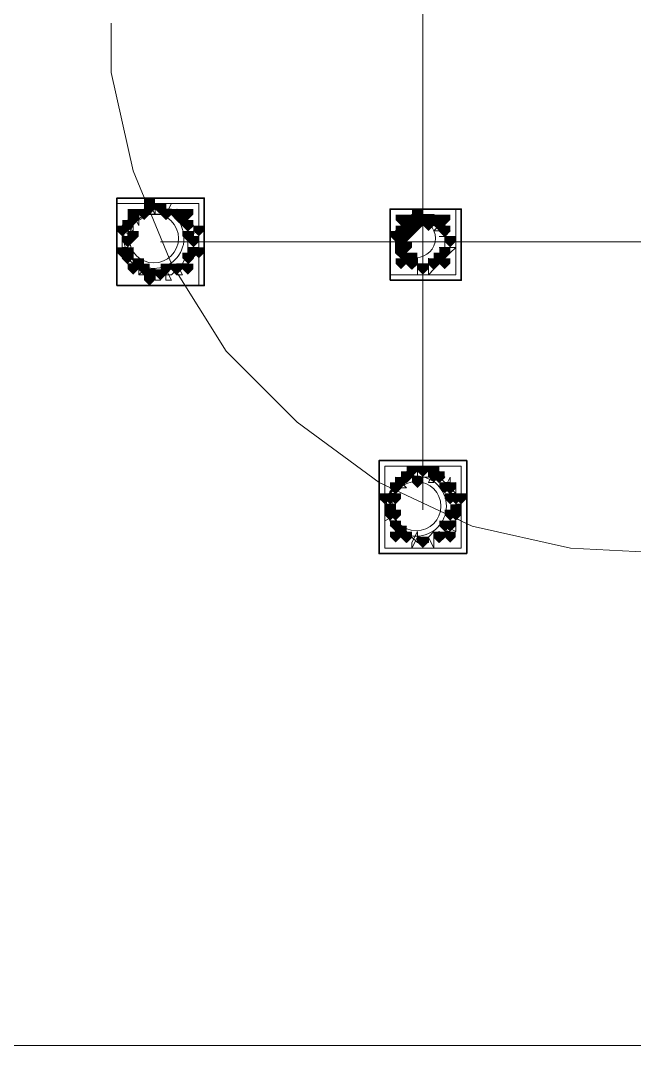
# Model space of a CAD drawing. Header units: millimetres. Extents: x 2315 to 4619, y 1334 to 1897.
# Drawn here: x 3549.03 to 3555.89, y 1530.21 to 1541.67 of the extents above; entities that cross this region are included whole.
import ezdxf

# ---------------------------------------------------------------- set-up
doc = ezdxf.new("R2010")
doc.units = ezdxf.units.MM
for name, color, linetype, true_color in [('PDF_10', 7, 'Continuous', 0x00b85c), ('PDF_AXIS', 7, 'Continuous', 0x00b85c), ('PDF_柱构件', 7, 'Continuous', 0x00b85c), ('PDF_转运站初步方案', 7, 'Continuous', 0x00b85c)]:
    doc.layers.add(name, color=color, linetype=linetype, true_color=true_color)
doc.layers.add('PDF_中心线层', color=1, linetype='Continuous')
doc.layers.add('PDF_粗实线层', color=7, linetype='Continuous')

msp = doc.modelspace()

# ---------------------------------------------------------------- hatches: boundary and pattern name
at = {"layer": 'PDF_10', "transparency": 33554559}
for points in [[(3550.594, 1539.62), (3550.533, 1539.62), (3550.533, 1539.558), (3550.594, 1539.497), (3550.655, 1539.558), (3550.655, 1539.62)], [(3550.594, 1539.62), (3550.533, 1539.62), (3550.533, 1539.558), (3550.594, 1539.497), (3550.655, 1539.558), (3550.655, 1539.62)], [(3550.594, 1539.62), (3550.533, 1539.62), (3550.533, 1539.558), (3550.594, 1539.497), (3550.655, 1539.558), (3550.655, 1539.62)], [(3550.411, 1539.558), (3550.35, 1539.558), (3550.35, 1539.497), (3550.411, 1539.436), (3550.472, 1539.497), (3550.472, 1539.558)], [(3550.411, 1539.558), (3550.35, 1539.558), (3550.35, 1539.497), (3550.411, 1539.436), (3550.472, 1539.497), (3550.472, 1539.558)], [(3550.777, 1539.558), (3550.716, 1539.558), (3550.716, 1539.497), (3550.777, 1539.436), (3550.839, 1539.497), (3550.839, 1539.558)], [(3550.777, 1539.558), (3550.716, 1539.558), (3550.716, 1539.497), (3550.777, 1539.436), (3550.839, 1539.497), (3550.839, 1539.558)], [(3550.777, 1539.558), (3550.716, 1539.558), (3550.716, 1539.497), (3550.777, 1539.436), (3550.839, 1539.497), (3550.839, 1539.558)], [(3553.404, 1539.497), (3553.343, 1539.497), (3553.343, 1539.436), (3553.404, 1539.375), (3553.465, 1539.436), (3553.465, 1539.497)], [(3553.404, 1539.497), (3553.343, 1539.497), (3553.343, 1539.436), (3553.404, 1539.375), (3553.465, 1539.436), (3553.465, 1539.497)], [(3553.526, 1539.497), (3553.465, 1539.497), (3553.465, 1539.436), (3553.526, 1539.375), (3553.587, 1539.436), (3553.587, 1539.497)], [(3553.526, 1539.497), (3553.465, 1539.497), (3553.465, 1539.436), (3553.526, 1539.375), (3553.587, 1539.436), (3553.587, 1539.497)], [(3553.648, 1539.497), (3553.587, 1539.497), (3553.587, 1539.436), (3553.648, 1539.375), (3553.709, 1539.436), (3553.709, 1539.497)], [(3553.648, 1539.497), (3553.587, 1539.497), (3553.587, 1539.436), (3553.648, 1539.375), (3553.709, 1539.436), (3553.709, 1539.497)], [(3550.228, 1539.436), (3550.167, 1539.436), (3550.167, 1539.375), (3550.228, 1539.314), (3550.289, 1539.375), (3550.289, 1539.436)], [(3550.228, 1539.436), (3550.167, 1539.436), (3550.167, 1539.375), (3550.228, 1539.314), (3550.289, 1539.375), (3550.289, 1539.436)], [(3550.9, 1539.436), (3550.839, 1539.436), (3550.839, 1539.375), (3550.9, 1539.314), (3550.961, 1539.375), (3550.961, 1539.436)], [(3550.9, 1539.436), (3550.839, 1539.436), (3550.839, 1539.375), (3550.9, 1539.314), (3550.961, 1539.375), (3550.961, 1539.436)], [(3550.9, 1539.436), (3550.839, 1539.436), (3550.839, 1539.375), (3550.9, 1539.314), (3550.961, 1539.375), (3550.961, 1539.436)], [(3553.282, 1539.375), (3553.221, 1539.375), (3553.221, 1539.314), (3553.282, 1539.253), (3553.343, 1539.314), (3553.343, 1539.375)], [(3553.282, 1539.375), (3553.221, 1539.375), (3553.221, 1539.314), (3553.282, 1539.253), (3553.343, 1539.314), (3553.343, 1539.375)], [(3553.77, 1539.375), (3553.709, 1539.375), (3553.709, 1539.314), (3553.77, 1539.253), (3553.831, 1539.314), (3553.831, 1539.375)], [(3553.77, 1539.375), (3553.709, 1539.375), (3553.709, 1539.314), (3553.77, 1539.253), (3553.831, 1539.314), (3553.831, 1539.375)], [(3553.77, 1539.375), (3553.709, 1539.375), (3553.709, 1539.314), (3553.77, 1539.253), (3553.831, 1539.314), (3553.831, 1539.375)], [(3550.228, 1539.253), (3550.167, 1539.253), (3550.167, 1539.192), (3550.228, 1539.131), (3550.289, 1539.192), (3550.289, 1539.253)], [(3550.228, 1539.253), (3550.167, 1539.253), (3550.167, 1539.192), (3550.228, 1539.131), (3550.289, 1539.192), (3550.289, 1539.253)], [(3550.961, 1539.253), (3550.9, 1539.253), (3550.9, 1539.192), (3550.961, 1539.131), (3551.022, 1539.192), (3551.022, 1539.253)], [(3550.961, 1539.253), (3550.9, 1539.253), (3550.9, 1539.192), (3550.961, 1539.131), (3551.022, 1539.192), (3551.022, 1539.253)], [(3553.282, 1539.253), (3553.221, 1539.253), (3553.221, 1539.192), (3553.282, 1539.131), (3553.343, 1539.192), (3553.343, 1539.253)], [(3553.282, 1539.253), (3553.221, 1539.253), (3553.221, 1539.192), (3553.282, 1539.131), (3553.343, 1539.192), (3553.343, 1539.253)], [(3553.831, 1539.253), (3553.77, 1539.253), (3553.77, 1539.192), (3553.831, 1539.131), (3553.893, 1539.192), (3553.893, 1539.253)], [(3553.831, 1539.253), (3553.77, 1539.253), (3553.77, 1539.192), (3553.831, 1539.131), (3553.893, 1539.192), (3553.893, 1539.253)], [(3553.282, 1539.131), (3553.221, 1539.131), (3553.221, 1539.07), (3553.282, 1539.009), (3553.343, 1539.07), (3553.343, 1539.131)], [(3553.282, 1539.131), (3553.221, 1539.131), (3553.221, 1539.07), (3553.282, 1539.009), (3553.343, 1539.07), (3553.343, 1539.131)], [(3553.77, 1539.131), (3553.709, 1539.131), (3553.709, 1539.07), (3553.77, 1539.009), (3553.831, 1539.07), (3553.831, 1539.131)], [(3553.77, 1539.131), (3553.709, 1539.131), (3553.709, 1539.07), (3553.77, 1539.009), (3553.831, 1539.07), (3553.831, 1539.131)], [(3550.228, 1539.07), (3550.167, 1539.07), (3550.167, 1539.009), (3550.228, 1538.948), (3550.289, 1539.009), (3550.289, 1539.07)], [(3550.228, 1539.07), (3550.167, 1539.07), (3550.167, 1539.009), (3550.228, 1538.948), (3550.289, 1539.009), (3550.289, 1539.07)], [(3550.9, 1539.07), (3550.839, 1539.07), (3550.839, 1539.009), (3550.9, 1538.948), (3550.961, 1539.009), (3550.961, 1539.07)], [(3550.9, 1539.07), (3550.839, 1539.07), (3550.839, 1539.009), (3550.9, 1538.948), (3550.961, 1539.009), (3550.961, 1539.07)], [(3550.9, 1539.07), (3550.839, 1539.07), (3550.839, 1539.009), (3550.9, 1538.948), (3550.961, 1539.009), (3550.961, 1539.07)], [(3550.411, 1538.948), (3550.35, 1538.948), (3550.35, 1538.887), (3550.411, 1538.825), (3550.472, 1538.887), (3550.472, 1538.948)], [(3550.411, 1538.948), (3550.35, 1538.948), (3550.35, 1538.887), (3550.411, 1538.825), (3550.472, 1538.887), (3550.472, 1538.948)], [(3550.777, 1538.948), (3550.716, 1538.948), (3550.716, 1538.887), (3550.777, 1538.825), (3550.839, 1538.887), (3550.839, 1538.948)], [(3550.777, 1538.948), (3550.716, 1538.948), (3550.716, 1538.887), (3550.777, 1538.825), (3550.839, 1538.887), (3550.839, 1538.948)], [(3553.404, 1539.009), (3553.343, 1539.009), (3553.343, 1538.948), (3553.404, 1538.887), (3553.465, 1538.948), (3553.465, 1539.009)], [(3553.404, 1539.009), (3553.343, 1539.009), (3553.343, 1538.948), (3553.404, 1538.887), (3553.465, 1538.948), (3553.465, 1539.009)], [(3553.404, 1539.009), (3553.343, 1539.009), (3553.343, 1538.948), (3553.404, 1538.887), (3553.465, 1538.948), (3553.465, 1539.009)], [(3553.526, 1538.948), (3553.465, 1538.948), (3553.465, 1538.887), (3553.526, 1538.825), (3553.587, 1538.887), (3553.587, 1538.948)], [(3553.526, 1538.948), (3553.465, 1538.948), (3553.465, 1538.887), (3553.526, 1538.825), (3553.587, 1538.887), (3553.587, 1538.948)], [(3553.648, 1539.009), (3553.587, 1539.009), (3553.587, 1538.948), (3553.648, 1538.887), (3553.709, 1538.948), (3553.709, 1539.009)], [(3553.648, 1539.009), (3553.587, 1539.009), (3553.587, 1538.948), (3553.648, 1538.887), (3553.709, 1538.948), (3553.709, 1539.009)], [(3550.594, 1538.887), (3550.533, 1538.887), (3550.533, 1538.825), (3550.594, 1538.764), (3550.655, 1538.825), (3550.655, 1538.887)], [(3550.594, 1538.887), (3550.533, 1538.887), (3550.533, 1538.825), (3550.594, 1538.764), (3550.655, 1538.825), (3550.655, 1538.887)], [(3553.343, 1536.627), (3553.282, 1536.627), (3553.282, 1536.565), (3553.343, 1536.504), (3553.404, 1536.565), (3553.404, 1536.627)], [(3553.343, 1536.627), (3553.282, 1536.627), (3553.282, 1536.565), (3553.343, 1536.504), (3553.404, 1536.565), (3553.404, 1536.627)], [(3553.526, 1536.688), (3553.465, 1536.688), (3553.465, 1536.627), (3553.526, 1536.565), (3553.587, 1536.627), (3553.587, 1536.688)], [(3553.526, 1536.688), (3553.465, 1536.688), (3553.465, 1536.627), (3553.526, 1536.565), (3553.587, 1536.627), (3553.587, 1536.688)], [(3553.709, 1536.627), (3553.648, 1536.627), (3553.648, 1536.565), (3553.709, 1536.504), (3553.77, 1536.565), (3553.77, 1536.627)], [(3553.709, 1536.627), (3553.648, 1536.627), (3553.648, 1536.565), (3553.709, 1536.504), (3553.77, 1536.565), (3553.77, 1536.627)], [(3553.221, 1536.504), (3553.16, 1536.504), (3553.16, 1536.443), (3553.221, 1536.382), (3553.282, 1536.443), (3553.282, 1536.504)], [(3553.221, 1536.504), (3553.16, 1536.504), (3553.16, 1536.443), (3553.221, 1536.382), (3553.282, 1536.443), (3553.282, 1536.504)], [(3553.831, 1536.504), (3553.77, 1536.504), (3553.77, 1536.443), (3553.831, 1536.382), (3553.893, 1536.443), (3553.893, 1536.504)], [(3553.831, 1536.504), (3553.77, 1536.504), (3553.77, 1536.443), (3553.831, 1536.382), (3553.893, 1536.443), (3553.893, 1536.504)], [(3553.16, 1536.26), (3553.099, 1536.26), (3553.099, 1536.199), (3553.16, 1536.138), (3553.221, 1536.199), (3553.221, 1536.26)], [(3553.16, 1536.26), (3553.099, 1536.26), (3553.099, 1536.199), (3553.16, 1536.138), (3553.221, 1536.199), (3553.221, 1536.26)], [(3553.16, 1536.26), (3553.099, 1536.26), (3553.099, 1536.199), (3553.16, 1536.138), (3553.221, 1536.199), (3553.221, 1536.26)], [(3553.893, 1536.26), (3553.831, 1536.26), (3553.831, 1536.199), (3553.893, 1536.138), (3553.954, 1536.199), (3553.954, 1536.26)], [(3553.893, 1536.26), (3553.831, 1536.26), (3553.831, 1536.199), (3553.893, 1536.138), (3553.954, 1536.199), (3553.954, 1536.26)], [(3553.221, 1536.077), (3553.16, 1536.077), (3553.16, 1536.016), (3553.221, 1535.955), (3553.282, 1536.016), (3553.282, 1536.077)], [(3553.221, 1536.077), (3553.16, 1536.077), (3553.16, 1536.016), (3553.221, 1535.955), (3553.282, 1536.016), (3553.282, 1536.077)], [(3553.831, 1536.077), (3553.77, 1536.077), (3553.77, 1536.016), (3553.831, 1535.955), (3553.893, 1536.016), (3553.893, 1536.077)], [(3553.831, 1536.077), (3553.77, 1536.077), (3553.77, 1536.016), (3553.831, 1535.955), (3553.893, 1536.016), (3553.893, 1536.077)], [(3553.343, 1535.955), (3553.282, 1535.955), (3553.282, 1535.894), (3553.343, 1535.832), (3553.404, 1535.894), (3553.404, 1535.955)], [(3553.343, 1535.955), (3553.282, 1535.955), (3553.282, 1535.894), (3553.343, 1535.832), (3553.404, 1535.894), (3553.404, 1535.955)], [(3553.343, 1535.955), (3553.282, 1535.955), (3553.282, 1535.894), (3553.343, 1535.832), (3553.404, 1535.894), (3553.404, 1535.955)], [(3553.709, 1535.955), (3553.648, 1535.955), (3553.648, 1535.894), (3553.709, 1535.832), (3553.77, 1535.894), (3553.77, 1535.955)], [(3553.709, 1535.955), (3553.648, 1535.955), (3553.648, 1535.894), (3553.709, 1535.832), (3553.77, 1535.894), (3553.77, 1535.955)], [(3553.709, 1535.955), (3553.648, 1535.955), (3553.648, 1535.894), (3553.709, 1535.832), (3553.77, 1535.894), (3553.77, 1535.955)], [(3553.526, 1535.894), (3553.465, 1535.894), (3553.465, 1535.832), (3553.526, 1535.771), (3553.587, 1535.832), (3553.587, 1535.894)], [(3553.526, 1535.894), (3553.465, 1535.894), (3553.465, 1535.832), (3553.526, 1535.771), (3553.587, 1535.832), (3553.587, 1535.894)]]:
    msp.add_hatch(color=256, dxfattribs=at).paths.add_polyline_path(points)
at = {"layer": 'PDF_柱构件', "transparency": 33554559}
for points in [[(3550.472, 1539.681), (3550.411, 1539.681), (3550.411, 1539.62), (3550.472, 1539.558), (3550.533, 1539.62), (3550.533, 1539.681)], [(3550.472, 1539.62), (3550.411, 1539.62), (3550.411, 1539.558), (3550.472, 1539.497), (3550.533, 1539.558), (3550.533, 1539.62)], [(3550.289, 1539.558), (3550.228, 1539.558), (3550.228, 1539.497), (3550.289, 1539.436), (3550.35, 1539.497), (3550.35, 1539.558)], [(3550.289, 1539.497), (3550.228, 1539.497), (3550.228, 1539.436), (3550.289, 1539.375), (3550.35, 1539.436), (3550.35, 1539.497)], [(3550.655, 1539.558), (3550.594, 1539.558), (3550.594, 1539.497), (3550.655, 1539.436), (3550.716, 1539.497), (3550.716, 1539.558)], [(3550.839, 1539.497), (3550.777, 1539.497), (3550.777, 1539.436), (3550.839, 1539.375), (3550.9, 1539.436), (3550.9, 1539.497)], [(3550.9, 1539.558), (3550.839, 1539.558), (3550.839, 1539.497), (3550.9, 1539.436), (3550.961, 1539.497), (3550.961, 1539.558)], [(3553.282, 1539.497), (3553.221, 1539.497), (3553.221, 1539.436), (3553.282, 1539.375), (3553.343, 1539.436), (3553.343, 1539.497)], [(3553.465, 1539.558), (3553.404, 1539.558), (3553.404, 1539.497), (3553.465, 1539.436), (3553.526, 1539.497), (3553.526, 1539.558)], [(3553.465, 1539.497), (3553.404, 1539.497), (3553.404, 1539.436), (3553.465, 1539.375), (3553.526, 1539.436), (3553.526, 1539.497)], [(3553.587, 1539.497), (3553.526, 1539.497), (3553.526, 1539.436), (3553.587, 1539.375), (3553.648, 1539.436), (3553.648, 1539.497)], [(3553.77, 1539.497), (3553.709, 1539.497), (3553.709, 1539.436), (3553.77, 1539.375), (3553.831, 1539.436), (3553.831, 1539.497)], [(3550.167, 1539.375), (3550.106, 1539.375), (3550.106, 1539.314), (3550.167, 1539.253), (3550.228, 1539.314), (3550.228, 1539.375)], [(3551.022, 1539.375), (3550.961, 1539.375), (3550.961, 1539.314), (3551.022, 1539.253), (3551.083, 1539.314), (3551.083, 1539.375)], [(3553.343, 1539.436), (3553.282, 1539.436), (3553.282, 1539.375), (3553.343, 1539.314), (3553.404, 1539.375), (3553.404, 1539.436)], [(3553.404, 1539.375), (3553.343, 1539.375), (3553.343, 1539.314), (3553.404, 1539.253), (3553.465, 1539.314), (3553.465, 1539.375)], [(3553.465, 1539.436), (3553.404, 1539.436), (3553.404, 1539.375), (3553.465, 1539.314), (3553.526, 1539.375), (3553.526, 1539.436)], [(3553.587, 1539.436), (3553.526, 1539.436), (3553.526, 1539.375), (3553.587, 1539.314), (3553.648, 1539.375), (3553.648, 1539.436)], [(3553.709, 1539.436), (3553.648, 1539.436), (3553.648, 1539.375), (3553.709, 1539.314), (3553.77, 1539.375), (3553.77, 1539.436)], [(3550.289, 1539.314), (3550.228, 1539.314), (3550.228, 1539.253), (3550.289, 1539.192), (3550.35, 1539.253), (3550.35, 1539.314)], [(3550.9, 1539.314), (3550.839, 1539.314), (3550.839, 1539.253), (3550.9, 1539.192), (3550.961, 1539.253), (3550.961, 1539.314)], [(3553.221, 1539.314), (3553.16, 1539.314), (3553.16, 1539.253), (3553.221, 1539.192), (3553.282, 1539.253), (3553.282, 1539.314)], [(3553.282, 1539.314), (3553.221, 1539.314), (3553.221, 1539.253), (3553.282, 1539.192), (3553.343, 1539.253), (3553.343, 1539.314)], [(3553.343, 1539.314), (3553.282, 1539.314), (3553.282, 1539.253), (3553.343, 1539.192), (3553.404, 1539.253), (3553.404, 1539.314)], [(3550.167, 1539.131), (3550.106, 1539.131), (3550.106, 1539.07), (3550.167, 1539.009), (3550.228, 1539.07), (3550.228, 1539.131)], [(3550.228, 1539.131), (3550.167, 1539.131), (3550.167, 1539.07), (3550.228, 1539.009), (3550.289, 1539.07), (3550.289, 1539.131)], [(3550.961, 1539.131), (3550.9, 1539.131), (3550.9, 1539.07), (3550.961, 1539.009), (3551.022, 1539.07), (3551.022, 1539.131)], [(3551.022, 1539.131), (3550.961, 1539.131), (3550.961, 1539.07), (3551.022, 1539.009), (3551.083, 1539.07), (3551.083, 1539.131)], [(3553.282, 1539.192), (3553.221, 1539.192), (3553.221, 1539.131), (3553.282, 1539.07), (3553.343, 1539.131), (3553.343, 1539.192)], [(3553.343, 1539.192), (3553.282, 1539.192), (3553.282, 1539.131), (3553.343, 1539.07), (3553.404, 1539.131), (3553.404, 1539.192)], [(3553.343, 1539.07), (3553.282, 1539.07), (3553.282, 1539.009), (3553.343, 1538.948), (3553.404, 1539.009), (3553.404, 1539.07)], [(3553.404, 1539.07), (3553.343, 1539.07), (3553.343, 1539.009), (3553.404, 1538.948), (3553.465, 1539.009), (3553.465, 1539.07)], [(3553.709, 1539.07), (3553.648, 1539.07), (3553.648, 1539.009), (3553.709, 1538.948), (3553.77, 1539.009), (3553.77, 1539.07)], [(3550.289, 1538.948), (3550.228, 1538.948), (3550.228, 1538.887), (3550.289, 1538.825), (3550.35, 1538.887), (3550.35, 1538.948)], [(3550.35, 1539.009), (3550.289, 1539.009), (3550.289, 1538.948), (3550.35, 1538.887), (3550.411, 1538.948), (3550.411, 1539.009)], [(3550.655, 1538.948), (3550.594, 1538.948), (3550.594, 1538.887), (3550.655, 1538.825), (3550.716, 1538.887), (3550.716, 1538.948)], [(3550.9, 1538.948), (3550.839, 1538.948), (3550.839, 1538.887), (3550.9, 1538.825), (3550.961, 1538.887), (3550.961, 1538.948)], [(3553.282, 1539.009), (3553.221, 1539.009), (3553.221, 1538.948), (3553.282, 1538.887), (3553.343, 1538.948), (3553.343, 1539.009)], [(3553.77, 1539.009), (3553.709, 1539.009), (3553.709, 1538.948), (3553.77, 1538.887), (3553.831, 1538.948), (3553.831, 1539.009)], [(3550.472, 1538.887), (3550.411, 1538.887), (3550.411, 1538.825), (3550.472, 1538.764), (3550.533, 1538.825), (3550.533, 1538.887)], [(3550.472, 1538.825), (3550.411, 1538.825), (3550.411, 1538.764), (3550.472, 1538.703), (3550.533, 1538.764), (3550.533, 1538.825)], [(3553.404, 1536.688), (3553.343, 1536.688), (3553.343, 1536.627), (3553.404, 1536.565), (3553.465, 1536.627), (3553.465, 1536.688)], [(3553.648, 1536.688), (3553.587, 1536.688), (3553.587, 1536.627), (3553.648, 1536.565), (3553.709, 1536.627), (3553.709, 1536.688)], [(3553.648, 1536.627), (3553.587, 1536.627), (3553.587, 1536.565), (3553.648, 1536.504), (3553.709, 1536.565), (3553.709, 1536.627)], [(3553.282, 1536.565), (3553.221, 1536.565), (3553.221, 1536.504), (3553.282, 1536.443), (3553.343, 1536.504), (3553.343, 1536.565)], [(3553.465, 1536.565), (3553.404, 1536.565), (3553.404, 1536.504), (3553.465, 1536.443), (3553.526, 1536.504), (3553.526, 1536.565)], [(3553.77, 1536.504), (3553.709, 1536.504), (3553.709, 1536.443), (3553.77, 1536.382), (3553.831, 1536.443), (3553.831, 1536.504)], [(3553.099, 1536.382), (3553.037, 1536.382), (3553.037, 1536.321), (3553.099, 1536.26), (3553.16, 1536.321), (3553.16, 1536.382)], [(3553.16, 1536.382), (3553.099, 1536.382), (3553.099, 1536.321), (3553.16, 1536.26), (3553.221, 1536.321), (3553.221, 1536.382)], [(3553.221, 1536.382), (3553.16, 1536.382), (3553.16, 1536.321), (3553.221, 1536.26), (3553.282, 1536.321), (3553.282, 1536.382)], [(3553.831, 1536.382), (3553.77, 1536.382), (3553.77, 1536.321), (3553.831, 1536.26), (3553.893, 1536.321), (3553.893, 1536.382)], [(3553.893, 1536.382), (3553.831, 1536.382), (3553.831, 1536.321), (3553.893, 1536.26), (3553.954, 1536.321), (3553.954, 1536.382)], [(3553.954, 1536.382), (3553.893, 1536.382), (3553.893, 1536.321), (3553.954, 1536.26), (3554.015, 1536.321), (3554.015, 1536.382)], [(3553.16, 1536.199), (3553.099, 1536.199), (3553.099, 1536.138), (3553.16, 1536.077), (3553.221, 1536.138), (3553.221, 1536.199)], [(3553.221, 1536.199), (3553.16, 1536.199), (3553.16, 1536.138), (3553.221, 1536.077), (3553.282, 1536.138), (3553.282, 1536.199)], [(3553.831, 1536.199), (3553.77, 1536.199), (3553.77, 1536.138), (3553.831, 1536.077), (3553.893, 1536.138), (3553.893, 1536.199)], [(3553.893, 1536.199), (3553.831, 1536.199), (3553.831, 1536.138), (3553.893, 1536.077), (3553.954, 1536.138), (3553.954, 1536.199)], [(3553.77, 1536.077), (3553.709, 1536.077), (3553.709, 1536.016), (3553.77, 1535.955), (3553.831, 1536.016), (3553.831, 1536.077)], [(3553.221, 1535.955), (3553.16, 1535.955), (3553.16, 1535.894), (3553.221, 1535.832), (3553.282, 1535.894), (3553.282, 1535.955)], [(3553.282, 1536.016), (3553.221, 1536.016), (3553.221, 1535.955), (3553.282, 1535.894), (3553.343, 1535.955), (3553.343, 1536.016)], [(3553.831, 1535.955), (3553.77, 1535.955), (3553.77, 1535.894), (3553.831, 1535.832), (3553.893, 1535.894), (3553.893, 1535.955)]]:
    msp.add_hatch(color=256, dxfattribs=at).paths.add_polyline_path(points)
at = {"layer": 'PDF_转运站初步方案', "transparency": 33554559}
for points in [[(3550.594, 1539.62), (3550.533, 1539.62), (3550.533, 1539.558), (3550.594, 1539.497), (3550.655, 1539.558), (3550.655, 1539.62)], [(3550.594, 1539.62), (3550.533, 1539.62), (3550.533, 1539.558), (3550.594, 1539.497), (3550.655, 1539.558), (3550.655, 1539.62)], [(3550.411, 1539.558), (3550.35, 1539.558), (3550.35, 1539.497), (3550.411, 1539.436), (3550.472, 1539.497), (3550.472, 1539.558)], [(3550.411, 1539.558), (3550.35, 1539.558), (3550.35, 1539.497), (3550.411, 1539.436), (3550.472, 1539.497), (3550.472, 1539.558)], [(3550.777, 1539.558), (3550.716, 1539.558), (3550.716, 1539.497), (3550.777, 1539.436), (3550.839, 1539.497), (3550.839, 1539.558)], [(3550.777, 1539.558), (3550.716, 1539.558), (3550.716, 1539.497), (3550.777, 1539.436), (3550.839, 1539.497), (3550.839, 1539.558)], [(3553.404, 1539.497), (3553.343, 1539.497), (3553.343, 1539.436), (3553.404, 1539.375), (3553.465, 1539.436), (3553.465, 1539.497)], [(3553.404, 1539.497), (3553.343, 1539.497), (3553.343, 1539.436), (3553.404, 1539.375), (3553.465, 1539.436), (3553.465, 1539.497)], [(3553.526, 1539.497), (3553.465, 1539.497), (3553.465, 1539.436), (3553.526, 1539.375), (3553.587, 1539.436), (3553.587, 1539.497)], [(3553.526, 1539.497), (3553.465, 1539.497), (3553.465, 1539.436), (3553.526, 1539.375), (3553.587, 1539.436), (3553.587, 1539.497)], [(3553.648, 1539.497), (3553.587, 1539.497), (3553.587, 1539.436), (3553.648, 1539.375), (3553.709, 1539.436), (3553.709, 1539.497)], [(3553.648, 1539.497), (3553.587, 1539.497), (3553.587, 1539.436), (3553.648, 1539.375), (3553.709, 1539.436), (3553.709, 1539.497)], [(3550.228, 1539.436), (3550.167, 1539.436), (3550.167, 1539.375), (3550.228, 1539.314), (3550.289, 1539.375), (3550.289, 1539.436)], [(3550.228, 1539.436), (3550.167, 1539.436), (3550.167, 1539.375), (3550.228, 1539.314), (3550.289, 1539.375), (3550.289, 1539.436)], [(3550.9, 1539.436), (3550.839, 1539.436), (3550.839, 1539.375), (3550.9, 1539.314), (3550.961, 1539.375), (3550.961, 1539.436)], [(3550.9, 1539.436), (3550.839, 1539.436), (3550.839, 1539.375), (3550.9, 1539.314), (3550.961, 1539.375), (3550.961, 1539.436)], [(3553.282, 1539.375), (3553.221, 1539.375), (3553.221, 1539.314), (3553.282, 1539.253), (3553.343, 1539.314), (3553.343, 1539.375)], [(3553.282, 1539.375), (3553.221, 1539.375), (3553.221, 1539.314), (3553.282, 1539.253), (3553.343, 1539.314), (3553.343, 1539.375)], [(3553.77, 1539.375), (3553.709, 1539.375), (3553.709, 1539.314), (3553.77, 1539.253), (3553.831, 1539.314), (3553.831, 1539.375)], [(3553.77, 1539.375), (3553.709, 1539.375), (3553.709, 1539.314), (3553.77, 1539.253), (3553.831, 1539.314), (3553.831, 1539.375)], [(3550.228, 1539.253), (3550.167, 1539.253), (3550.167, 1539.192), (3550.228, 1539.131), (3550.289, 1539.192), (3550.289, 1539.253)], [(3550.228, 1539.253), (3550.167, 1539.253), (3550.167, 1539.192), (3550.228, 1539.131), (3550.289, 1539.192), (3550.289, 1539.253)], [(3550.961, 1539.253), (3550.9, 1539.253), (3550.9, 1539.192), (3550.961, 1539.131), (3551.022, 1539.192), (3551.022, 1539.253)], [(3550.961, 1539.253), (3550.9, 1539.253), (3550.9, 1539.192), (3550.961, 1539.131), (3551.022, 1539.192), (3551.022, 1539.253)], [(3553.282, 1539.253), (3553.221, 1539.253), (3553.221, 1539.192), (3553.282, 1539.131), (3553.343, 1539.192), (3553.343, 1539.253)], [(3553.282, 1539.253), (3553.221, 1539.253), (3553.221, 1539.192), (3553.282, 1539.131), (3553.343, 1539.192), (3553.343, 1539.253)], [(3553.831, 1539.253), (3553.77, 1539.253), (3553.77, 1539.192), (3553.831, 1539.131), (3553.893, 1539.192), (3553.893, 1539.253)], [(3553.831, 1539.253), (3553.77, 1539.253), (3553.77, 1539.192), (3553.831, 1539.131), (3553.893, 1539.192), (3553.893, 1539.253)], [(3553.282, 1539.131), (3553.221, 1539.131), (3553.221, 1539.07), (3553.282, 1539.009), (3553.343, 1539.07), (3553.343, 1539.131)], [(3553.282, 1539.131), (3553.221, 1539.131), (3553.221, 1539.07), (3553.282, 1539.009), (3553.343, 1539.07), (3553.343, 1539.131)], [(3553.77, 1539.131), (3553.709, 1539.131), (3553.709, 1539.07), (3553.77, 1539.009), (3553.831, 1539.07), (3553.831, 1539.131)], [(3553.77, 1539.131), (3553.709, 1539.131), (3553.709, 1539.07), (3553.77, 1539.009), (3553.831, 1539.07), (3553.831, 1539.131)], [(3550.228, 1539.07), (3550.167, 1539.07), (3550.167, 1539.009), (3550.228, 1538.948), (3550.289, 1539.009), (3550.289, 1539.07)], [(3550.228, 1539.07), (3550.167, 1539.07), (3550.167, 1539.009), (3550.228, 1538.948), (3550.289, 1539.009), (3550.289, 1539.07)], [(3550.9, 1539.07), (3550.839, 1539.07), (3550.839, 1539.009), (3550.9, 1538.948), (3550.961, 1539.009), (3550.961, 1539.07)], [(3550.9, 1539.07), (3550.839, 1539.07), (3550.839, 1539.009), (3550.9, 1538.948), (3550.961, 1539.009), (3550.961, 1539.07)], [(3550.411, 1538.948), (3550.35, 1538.948), (3550.35, 1538.887), (3550.411, 1538.825), (3550.472, 1538.887), (3550.472, 1538.948)], [(3550.411, 1538.948), (3550.35, 1538.948), (3550.35, 1538.887), (3550.411, 1538.825), (3550.472, 1538.887), (3550.472, 1538.948)], [(3550.777, 1538.948), (3550.716, 1538.948), (3550.716, 1538.887), (3550.777, 1538.825), (3550.839, 1538.887), (3550.839, 1538.948)], [(3550.777, 1538.948), (3550.716, 1538.948), (3550.716, 1538.887), (3550.777, 1538.825), (3550.839, 1538.887), (3550.839, 1538.948)], [(3553.404, 1539.009), (3553.343, 1539.009), (3553.343, 1538.948), (3553.404, 1538.887), (3553.465, 1538.948), (3553.465, 1539.009)], [(3553.404, 1539.009), (3553.343, 1539.009), (3553.343, 1538.948), (3553.404, 1538.887), (3553.465, 1538.948), (3553.465, 1539.009)], [(3553.526, 1538.948), (3553.465, 1538.948), (3553.465, 1538.887), (3553.526, 1538.825), (3553.587, 1538.887), (3553.587, 1538.948)], [(3553.526, 1538.948), (3553.465, 1538.948), (3553.465, 1538.887), (3553.526, 1538.825), (3553.587, 1538.887), (3553.587, 1538.948)], [(3553.648, 1539.009), (3553.587, 1539.009), (3553.587, 1538.948), (3553.648, 1538.887), (3553.709, 1538.948), (3553.709, 1539.009)], [(3553.648, 1539.009), (3553.587, 1539.009), (3553.587, 1538.948), (3553.648, 1538.887), (3553.709, 1538.948), (3553.709, 1539.009)], [(3550.594, 1538.887), (3550.533, 1538.887), (3550.533, 1538.825), (3550.594, 1538.764), (3550.655, 1538.825), (3550.655, 1538.887)], [(3550.594, 1538.887), (3550.533, 1538.887), (3550.533, 1538.825), (3550.594, 1538.764), (3550.655, 1538.825), (3550.655, 1538.887)], [(3553.343, 1536.627), (3553.282, 1536.627), (3553.282, 1536.565), (3553.343, 1536.504), (3553.404, 1536.565), (3553.404, 1536.627)], [(3553.343, 1536.627), (3553.282, 1536.627), (3553.282, 1536.565), (3553.343, 1536.504), (3553.404, 1536.565), (3553.404, 1536.627)], [(3553.526, 1536.688), (3553.465, 1536.688), (3553.465, 1536.627), (3553.526, 1536.565), (3553.587, 1536.627), (3553.587, 1536.688)], [(3553.526, 1536.688), (3553.465, 1536.688), (3553.465, 1536.627), (3553.526, 1536.565), (3553.587, 1536.627), (3553.587, 1536.688)], [(3553.709, 1536.627), (3553.648, 1536.627), (3553.648, 1536.565), (3553.709, 1536.504), (3553.77, 1536.565), (3553.77, 1536.627)], [(3553.709, 1536.627), (3553.648, 1536.627), (3553.648, 1536.565), (3553.709, 1536.504), (3553.77, 1536.565), (3553.77, 1536.627)], [(3553.221, 1536.504), (3553.16, 1536.504), (3553.16, 1536.443), (3553.221, 1536.382), (3553.282, 1536.443), (3553.282, 1536.504)], [(3553.221, 1536.504), (3553.16, 1536.504), (3553.16, 1536.443), (3553.221, 1536.382), (3553.282, 1536.443), (3553.282, 1536.504)], [(3553.831, 1536.504), (3553.77, 1536.504), (3553.77, 1536.443), (3553.831, 1536.382), (3553.893, 1536.443), (3553.893, 1536.504)], [(3553.831, 1536.504), (3553.77, 1536.504), (3553.77, 1536.443), (3553.831, 1536.382), (3553.893, 1536.443), (3553.893, 1536.504)], [(3553.16, 1536.26), (3553.099, 1536.26), (3553.099, 1536.199), (3553.16, 1536.138), (3553.221, 1536.199), (3553.221, 1536.26)], [(3553.16, 1536.26), (3553.099, 1536.26), (3553.099, 1536.199), (3553.16, 1536.138), (3553.221, 1536.199), (3553.221, 1536.26)], [(3553.893, 1536.26), (3553.831, 1536.26), (3553.831, 1536.199), (3553.893, 1536.138), (3553.954, 1536.199), (3553.954, 1536.26)], [(3553.893, 1536.26), (3553.831, 1536.26), (3553.831, 1536.199), (3553.893, 1536.138), (3553.954, 1536.199), (3553.954, 1536.26)], [(3553.221, 1536.077), (3553.16, 1536.077), (3553.16, 1536.016), (3553.221, 1535.955), (3553.282, 1536.016), (3553.282, 1536.077)], [(3553.221, 1536.077), (3553.16, 1536.077), (3553.16, 1536.016), (3553.221, 1535.955), (3553.282, 1536.016), (3553.282, 1536.077)], [(3553.831, 1536.077), (3553.77, 1536.077), (3553.77, 1536.016), (3553.831, 1535.955), (3553.893, 1536.016), (3553.893, 1536.077)], [(3553.831, 1536.077), (3553.77, 1536.077), (3553.77, 1536.016), (3553.831, 1535.955), (3553.893, 1536.016), (3553.893, 1536.077)], [(3553.343, 1535.955), (3553.282, 1535.955), (3553.282, 1535.894), (3553.343, 1535.832), (3553.404, 1535.894), (3553.404, 1535.955)], [(3553.343, 1535.955), (3553.282, 1535.955), (3553.282, 1535.894), (3553.343, 1535.832), (3553.404, 1535.894), (3553.404, 1535.955)], [(3553.709, 1535.955), (3553.648, 1535.955), (3553.648, 1535.894), (3553.709, 1535.832), (3553.77, 1535.894), (3553.77, 1535.955)], [(3553.709, 1535.955), (3553.648, 1535.955), (3553.648, 1535.894), (3553.709, 1535.832), (3553.77, 1535.894), (3553.77, 1535.955)], [(3553.526, 1535.894), (3553.465, 1535.894), (3553.465, 1535.832), (3553.526, 1535.771), (3553.587, 1535.832), (3553.587, 1535.894)], [(3553.526, 1535.894), (3553.465, 1535.894), (3553.465, 1535.832), (3553.526, 1535.771), (3553.587, 1535.832), (3553.587, 1535.894)]]:
    msp.add_hatch(color=256, dxfattribs=at).paths.add_polyline_path(points)

# ---------------------------------------------------------------- linework, layer by layer
at = {"layer": 'PDF_10', "lineweight": 18}
for points in [[(3550.35, 1539.497), (3550.411, 1539.497), (3550.35, 1539.497)], [(3550.594, 1539.558), (3550.533, 1539.558)], [(3550.777, 1539.497), (3550.716, 1539.497)], [(3553.587, 1539.436), (3553.526, 1539.436), (3553.526, 1539.497)], [(3550.228, 1539.375), (3550.289, 1539.375), (3550.228, 1539.314)], [(3550.9, 1539.314), (3550.9, 1539.375)], [(3553.404, 1539.375), (3553.404, 1539.436), (3553.343, 1539.375), (3553.282, 1539.314), (3553.343, 1539.314)], [(3553.709, 1539.375), (3553.648, 1539.436)], [(3553.648, 1539.375), (3553.709, 1539.436)], [(3553.77, 1539.314), (3553.77, 1539.375)], [(3550.167, 1539.192), (3550.228, 1539.192), (3550.228, 1539.131)], [(3550.961, 1539.131), (3550.961, 1539.192), (3550.9, 1539.192)], [(3553.221, 1539.192), (3553.282, 1539.192), (3553.282, 1539.131)], [(3553.831, 1539.131), (3553.831, 1539.192), (3553.77, 1539.192)], [(3553.282, 1539.07), (3553.343, 1539.009)], [(3553.343, 1539.07), (3553.282, 1539.009)], [(3553.77, 1539.009), (3553.77, 1539.07), (3553.77, 1539.009)], [(3550.289, 1539.009), (3550.228, 1539.009), (3550.289, 1538.948)], [(3550.9, 1538.948), (3550.9, 1539.009)], [(3553.343, 1538.948), (3553.404, 1538.948)], [(3553.526, 1538.948), (3553.526, 1538.887), (3553.587, 1538.887)], [(3553.709, 1538.948), (3553.648, 1538.948), (3553.709, 1538.948)], [(3550.35, 1538.887), (3550.411, 1538.825)], [(3550.411, 1538.887), (3550.35, 1538.825)], [(3550.533, 1538.825), (3550.594, 1538.825), (3550.594, 1538.764)], [(3550.716, 1538.825), (3550.777, 1538.887), (3550.777, 1538.825)], [(3553.526, 1536.565), (3553.526, 1536.627), (3553.587, 1536.627)], [(3553.343, 1536.565), (3553.343, 1536.504), (3553.404, 1536.565)], [(3553.709, 1536.504), (3553.709, 1536.565), (3553.77, 1536.504)], [(3553.16, 1536.382), (3553.221, 1536.443)], [(3553.221, 1536.382), (3553.16, 1536.443)], [(3553.831, 1536.443), (3553.893, 1536.382)], [(3553.831, 1536.382), (3553.893, 1536.443)], [(3553.16, 1536.199), (3553.16, 1536.26)], [(3553.893, 1536.26), (3553.893, 1536.199), (3553.954, 1536.199)], [(3553.221, 1536.016), (3553.16, 1536.077)], [(3553.221, 1536.077), (3553.16, 1536.016)], [(3553.893, 1536.077), (3553.831, 1536.016)], [(3553.831, 1536.077), (3553.893, 1536.016)], [(3553.404, 1535.894), (3553.343, 1535.894)], [(3553.587, 1535.832), (3553.526, 1535.832), (3553.526, 1535.894)], [(3553.77, 1535.894), (3553.709, 1535.894)]]:
    msp.add_lwpolyline(points, dxfattribs=at)
at = {"layer": 'PDF_AXIS', "lineweight": 18}
for points in [[(3550.106, 1538.703), (3550.106, 1539.62), (3551.022, 1539.62), (3551.022, 1538.703)], [(3553.16, 1538.825), (3553.16, 1539.558), (3553.893, 1539.558), (3553.893, 1538.825)], [(3553.954, 1535.771), (3553.954, 1536.688), (3553.099, 1536.688), (3553.099, 1535.771)]]:
    msp.add_lwpolyline(points, close=True, dxfattribs=at)
at = {"layer": 'PDF_中心线层', "color": 112, "lineweight": 18, "true_color": 0x00b85c}
for points in [[(3553.526, 1547.133), (3553.526, 1536.199)], [(3550.044, 1541.635), (3550.044, 1541.085), (3550.289, 1539.986), (3550.716, 1538.948), (3551.327, 1537.97), (3552.121, 1537.176), (3553.037, 1536.504), (3554.076, 1536.016), (3555.175, 1535.771), (3556.336, 1535.71), (3557.435, 1535.832), (3558.535, 1536.199), (3559.084, 1536.504)], [(3550.594, 1539.192), (3561.467, 1539.192)]]:
    msp.add_lwpolyline(points, dxfattribs=at)
at = {"layer": 'PDF_柱构件', "lineweight": 18}
for points in [[(3550.472, 1539.62), (3550.533, 1539.497), (3550.472, 1539.497)], [(3550.594, 1539.497), (3550.533, 1539.497), (3550.533, 1539.62), (3550.594, 1539.62)], [(3550.716, 1539.62), (3550.655, 1539.497), (3550.655, 1539.62)], [(3550.289, 1539.497), (3550.35, 1539.436), (3550.35, 1539.375)], [(3550.472, 1539.497), (3550.35, 1539.436), (3550.35, 1539.497), (3550.411, 1539.558)], [(3550.777, 1539.436), (3550.716, 1539.497), (3550.777, 1539.558), (3550.839, 1539.497)], [(3550.9, 1539.497), (3550.839, 1539.375), (3550.777, 1539.436)], [(3553.465, 1539.375), (3553.404, 1539.375), (3553.343, 1539.436), (3553.404, 1539.497)], [(3553.465, 1539.497), (3553.465, 1539.375)], [(3553.587, 1539.436), (3553.465, 1539.436), (3553.465, 1539.497), (3553.587, 1539.497)], [(3553.648, 1539.497), (3553.587, 1539.375), (3553.587, 1539.497)], [(3553.709, 1539.375), (3553.587, 1539.375), (3553.648, 1539.497), (3553.709, 1539.436)], [(3550.289, 1539.375), (3550.289, 1539.314), (3550.167, 1539.375), (3550.228, 1539.436)], [(3550.9, 1539.314), (3550.839, 1539.375), (3550.9, 1539.436), (3550.961, 1539.375)], [(3553.343, 1539.314), (3553.282, 1539.253), (3553.221, 1539.314), (3553.282, 1539.375)], [(3553.282, 1539.436), (3553.404, 1539.314)], [(3553.77, 1539.436), (3553.709, 1539.314), (3553.648, 1539.314)], [(3553.77, 1539.253), (3553.709, 1539.314), (3553.77, 1539.375), (3553.831, 1539.314)], [(3550.167, 1539.314), (3550.289, 1539.253)], [(3550.228, 1539.253), (3550.228, 1539.131), (3550.167, 1539.131), (3550.167, 1539.253)], [(3551.022, 1539.314), (3550.9, 1539.253)], [(3550.9, 1539.131), (3550.9, 1539.253), (3551.022, 1539.253), (3551.022, 1539.131)], [(3553.221, 1539.253), (3553.343, 1539.253)], [(3553.282, 1539.253), (3553.282, 1539.131), (3553.221, 1539.131), (3553.221, 1539.253)], [(3553.893, 1539.253), (3553.77, 1539.253), (3553.709, 1539.253), (3553.831, 1539.253)], [(3553.77, 1539.131), (3553.77, 1539.253), (3553.831, 1539.253), (3553.831, 1539.131)], [(3550.167, 1539.07), (3550.289, 1539.131), (3550.289, 1539.07)], [(3551.022, 1539.07), (3550.9, 1539.07), (3550.9, 1539.131)], [(3553.221, 1539.131), (3553.343, 1539.131), (3553.221, 1539.07)], [(3553.282, 1539.131), (3553.343, 1539.009), (3553.282, 1539.009), (3553.221, 1539.07)], [(3553.831, 1539.07), (3553.709, 1539.131), (3553.77, 1539.131), (3553.893, 1539.131)], [(3553.709, 1539.009), (3553.77, 1539.131), (3553.831, 1539.07), (3553.77, 1539.009)], [(3550.289, 1539.07), (3550.289, 1538.948), (3550.228, 1538.948), (3550.167, 1539.009)], [(3550.839, 1538.948), (3550.9, 1539.07), (3550.961, 1539.009), (3550.9, 1538.948)], [(3550.289, 1538.887), (3550.35, 1538.948)], [(3550.35, 1538.948), (3550.472, 1538.887), (3550.411, 1538.825), (3550.35, 1538.825)], [(3550.716, 1538.887), (3550.777, 1538.948), (3550.839, 1538.825), (3550.777, 1538.825)], [(3550.9, 1538.887), (3550.777, 1538.948), (3550.839, 1538.948)], [(3553.282, 1538.948), (3553.404, 1539.009)], [(3553.404, 1539.009), (3553.465, 1538.948), (3553.404, 1538.887), (3553.343, 1538.948)], [(3553.465, 1538.948), (3553.587, 1538.948), (3553.587, 1538.887), (3553.465, 1538.887)], [(3553.587, 1538.825), (3553.587, 1538.948), (3553.587, 1539.009), (3553.648, 1538.887)], [(3553.587, 1538.948), (3553.709, 1539.009), (3553.709, 1538.948), (3553.648, 1538.887)], [(3553.77, 1538.948), (3553.648, 1539.009), (3553.709, 1539.009)], [(3550.472, 1538.764), (3550.472, 1538.887), (3550.533, 1538.887)], [(3550.533, 1538.825), (3550.594, 1538.825), (3550.594, 1538.764), (3550.533, 1538.764)], [(3550.655, 1538.764), (3550.655, 1538.887), (3550.716, 1538.764)], [(3553.343, 1536.504), (3553.404, 1536.565), (3553.343, 1536.627), (3553.282, 1536.565)], [(3553.404, 1536.627), (3553.465, 1536.504)], [(3553.465, 1536.565), (3553.587, 1536.565), (3553.587, 1536.627), (3553.465, 1536.627)], [(3553.648, 1536.627), (3553.587, 1536.504), (3553.648, 1536.504)], [(3553.648, 1536.565), (3553.709, 1536.504), (3553.77, 1536.565), (3553.709, 1536.627)], [(3553.221, 1536.382), (3553.282, 1536.443), (3553.221, 1536.504), (3553.16, 1536.382)], [(3553.221, 1536.504), (3553.282, 1536.443), (3553.343, 1536.443), (3553.221, 1536.565)], [(3553.831, 1536.565), (3553.77, 1536.443), (3553.831, 1536.504)], [(3553.77, 1536.443), (3553.831, 1536.382), (3553.893, 1536.382), (3553.893, 1536.504)], [(3553.099, 1536.321), (3553.221, 1536.321)], [(3553.954, 1536.321), (3553.831, 1536.321)], [(3553.221, 1536.199), (3553.221, 1536.26), (3553.099, 1536.26), (3553.099, 1536.199)], [(3553.893, 1536.26), (3553.893, 1536.199), (3553.954, 1536.199), (3553.954, 1536.26)], [(3553.099, 1536.077), (3553.221, 1536.138), (3553.099, 1536.138)], [(3553.282, 1536.016), (3553.221, 1536.077), (3553.16, 1536.077), (3553.221, 1535.955)], [(3553.831, 1536.077), (3553.77, 1536.016), (3553.893, 1535.955), (3553.893, 1536.077)], [(3553.954, 1536.138), (3553.831, 1536.138), (3553.954, 1536.077)], [(3553.221, 1535.894), (3553.343, 1536.016), (3553.282, 1536.016)], [(3553.404, 1535.894), (3553.343, 1535.955), (3553.282, 1535.894), (3553.343, 1535.832)], [(3553.404, 1535.771), (3553.465, 1535.894), (3553.465, 1535.955), (3553.404, 1535.832)], [(3553.709, 1535.955), (3553.648, 1535.894), (3553.709, 1535.832), (3553.77, 1535.894)], [(3553.831, 1535.894), (3553.77, 1536.016)], [(3553.587, 1535.894), (3553.465, 1535.894), (3553.465, 1535.832), (3553.587, 1535.832)]]:
    msp.add_lwpolyline(points, close=True, dxfattribs=at)
for points in [[(3550.716, 1539.558), (3550.655, 1539.558)], [(3550.228, 1539.314), (3550.228, 1539.253)], [(3550.961, 1539.253), (3550.961, 1539.314)], [(3553.831, 1539.253), (3553.77, 1539.253)], [(3553.77, 1539.131), (3553.831, 1539.131)], [(3550.289, 1538.948), (3550.289, 1538.887)], [(3550.839, 1538.887), (3550.839, 1538.948)], [(3553.465, 1538.887), (3553.465, 1539.009), (3553.465, 1538.948), (3553.465, 1538.825), (3553.465, 1538.887), (3553.465, 1538.948)], [(3553.587, 1538.887), (3553.587, 1538.948)], [(3550.655, 1538.825), (3550.716, 1538.825)], [(3553.404, 1536.565), (3553.465, 1536.565)], [(3553.77, 1536.504), (3553.831, 1536.504)], [(3553.648, 1535.832), (3553.648, 1535.955), (3553.587, 1535.894), (3553.648, 1535.771), (3553.648, 1535.832), (3553.648, 1535.894)], [(3553.831, 1535.955), (3553.77, 1535.955)], [(3553.465, 1535.832), (3553.404, 1535.894)]]:
    msp.add_lwpolyline(points, dxfattribs=at)
at = {"layer": 'PDF_粗实线层', "color": 112, "lineweight": 35, "true_color": 0x00b85c}
for points in [[(3550.106, 1538.703), (3550.106, 1539.681), (3551.083, 1539.681), (3551.083, 1538.703)], [(3553.16, 1538.764), (3553.954, 1538.764), (3553.954, 1539.558), (3553.16, 1539.558)], [(3554.015, 1535.71), (3554.015, 1536.749), (3553.037, 1536.749), (3553.037, 1535.71)]]:
    msp.add_lwpolyline(points, close=True, dxfattribs=at)
at = {"layer": 'PDF_转运站初步方案', "color": 142, "lineweight": 5, "true_color": 0x00a5dd}
msp.add_lwpolyline([(3419.942, 1530.213), (4209.904, 1530.213)], dxfattribs=at)
at = {"layer": 'PDF_转运站初步方案', "lineweight": 18}
for centre, radius in [((3550.52, 1539.232), 0.336), ((3550.52, 1539.232), 0.275), ((3553.452, 1539.232), 0.214), ((3553.452, 1539.232), 0.214), ((3553.452, 1536.239), 0.336), ((3553.452, 1536.239), 0.275)]:
    msp.add_circle(centre, radius, dxfattribs=at)

doc.saveas('drawing.dxf')
